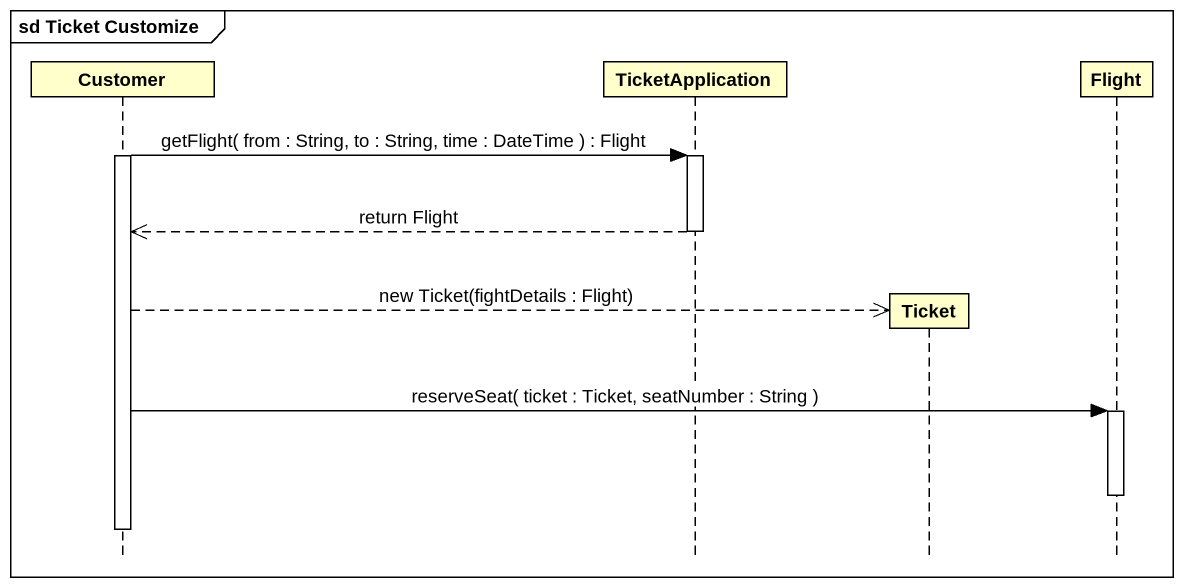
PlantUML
@startuml
mainframe sd Ticket Customize
hide footbox
participant Customer
participant TicketApplication
participant Ticket
participant Flight

activate Customer
Customer -> TicketApplication : getFlight( from : String, to : String, time : DateTime ) : Flight
activate TicketApplication
TicketApplication -->> Customer : return Flight
deactivate TicketApplication
Customer -->> Ticket ** : new Ticket(fightDetails : Flight)
Customer -> Flight : reserveSeat( ticket : Ticket, seatNumber : String )
activate Flight
deactivate Flight
deactivate Customer
@enduml
